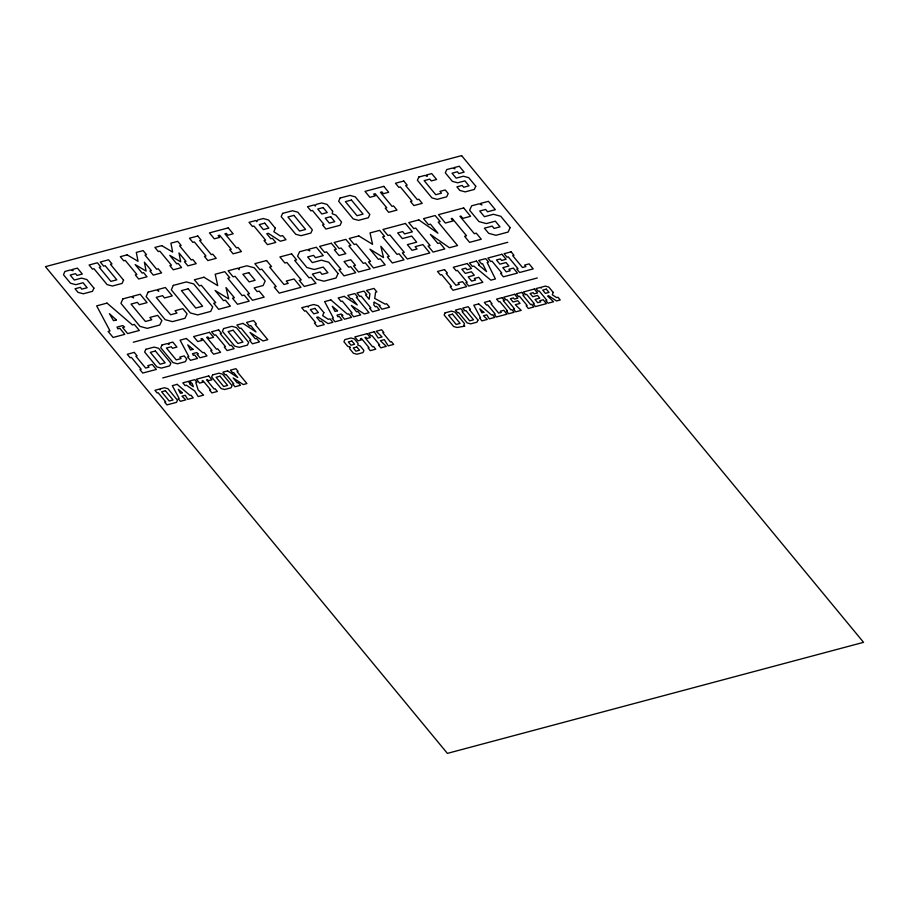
<?xml version="1.0" encoding="UTF-8"?>
<svg xmlns="http://www.w3.org/2000/svg" width="909" height="909" viewBox="0 0 909 909"><rect width="100%" height="100%" fill="white"/><g stroke="black" fill="none" stroke-linecap="round" stroke-linejoin="round"><path stroke-width="1.36" d="M133.248 342.238L507.801 242.294M162.722 377.928L537.276 277.984M374.178 302.197L373.804 304.913L375.337 306.765L376.61 306.424L379.473 309.901L372.474 311.764L369.611 308.299L370.883 307.958L361.089 296.107L359.816 296.436L356.953 292.971L363.952 291.107L366.816 294.573L365.543 294.914L369.134 299.254L369.929 293.743L366.452 290.437L373.997 288.426L376.86 291.891L375.587 292.232L374.713 298.391L385.166 304.14L386.655 303.742L389.518 307.219L381.973 309.23L379.11 305.765L380.132 305.492L374.178 302.197M239.374 267.78L239.09 269.7L237.84 268.189L228.125 270.791L233.113 276.825L235.067 276.313L249.441 293.721L247.487 294.232L252.475 300.277L264.167 297.152L259.179 291.119L257.213 291.641L254.145 287.926L263.156 285.517L265.178 280.995L254.27 267.78L246.85 265.792L239.374 267.78M350.01 347.147L349.738 348.783L353.453 353.283L356.93 354.215L362.975 352.601L363.93 350.476L360.214 345.977L357.816 345.068L358.101 343.42L354.396 338.932L350.908 337.989L344.863 339.602L343.92 341.727L347.624 346.227L350.01 347.147M332.649 211.252L332.205 213.729L335.876 215.16L341.557 222.035L340.091 225.262L325.933 229.045L322.536 224.921L324.058 224.512L312.423 210.422L310.901 210.831L307.503 206.729L314.321 204.911L315.287 206.07L316.037 204.445L321.661 202.946L326.99 204.389L332.649 211.252M275.313 228.182L273.87 231.772L280.54 236.124L282.597 235.579L285.994 239.703L280.336 241.215L268.325 233.318L266.757 233.738L270.859 238.715L272.37 238.306L275.779 242.43L267.451 244.646L264.053 240.533L265.564 240.124L253.941 226.046L252.429 226.455L249.021 222.33L255.838 220.512L256.804 221.682L257.554 220.058L263.235 218.535L268.541 219.989L275.313 228.182M323.877 312.628L322.661 315.65L328.274 319.32L330.012 318.866L332.876 322.331L328.104 323.604L317.991 316.957L316.673 317.309L320.127 321.502L321.4 321.161L324.263 324.627L317.252 326.501L314.389 323.025L315.662 322.695L305.878 310.833L304.606 311.173L301.743 307.708L307.481 306.174L308.287 307.151L308.912 305.788L313.707 304.515L318.173 305.731L323.877 312.628M553.229 292.425L552.286 294.777L556.649 297.629L558.001 297.266L560.228 299.959L556.513 300.959L548.661 295.789L547.627 296.061L553.536 301.754L548.082 303.208L545.854 300.504L546.843 300.243L539.242 291.028L538.253 291.289L536.026 288.596L540.48 287.403L541.116 288.164L541.605 287.108L545.32 286.119L548.797 287.062L553.229 292.425M122.908 298.868L120.931 303.322L139.986 326.388L147.258 328.354L159.768 325.013L161.882 320.536L157.621 315.378L149.849 317.457L151.769 319.775L145.406 321.479L131.032 304.072L137.395 302.367L139.316 304.697L147.088 302.617L140.179 294.255L132.407 296.334L133.646 297.834L131.021 296.698L122.908 298.868M148.099 292.141L146.122 296.607L165.177 319.673L172.449 321.638L184.959 318.298L187.072 313.821L182.811 308.662L175.039 310.73L176.96 313.06L170.597 314.753L156.223 297.345L162.586 295.652L164.506 297.97L172.278 295.902L165.37 287.528L157.598 289.607L158.836 291.107L156.212 289.971L148.099 292.141M173.289 285.415L171.324 289.88L190.367 312.946L197.639 314.912L210.695 311.423L212.74 306.969L193.697 283.915L186.334 281.938L173.289 285.415M145.826 349.306L144.622 352.044L156.882 366.895L161.347 368.1L169.631 365.895L170.881 363.168L158.609 348.306L154.11 347.102L145.826 349.306M161.972 345L160.757 347.738L173.028 362.589L177.482 363.793L185.413 361.68L186.709 358.941L184.209 355.908L179.766 357.101L181.016 358.623L176.232 359.896L166.438 348.045L171.233 346.761L172.483 348.283L176.937 347.09L172.812 342.102L168.37 343.295L169.176 344.272L167.029 343.647L161.972 345M223.614 328.558L222.41 331.285L234.67 346.136L239.135 347.34L247.418 345.136L248.668 342.409L236.397 327.547L231.897 326.342L223.614 328.558M282.597 213.376L281.165 216.615L295.732 234.261L301.027 235.692L310.867 233.068L312.355 229.829L297.777 212.183L292.437 210.752L282.597 213.376M212.592 374.906L211.649 377.019L221.182 388.575L224.648 389.507L231.091 387.791L232.068 385.666L222.523 374.122L219.035 373.179L212.592 374.906M340.08 198.037L338.648 201.275L353.215 218.921L358.51 220.353L368.35 217.728L369.827 214.49L355.26 196.844L349.92 195.412L340.08 198.037M418.822 177.028L417.39 180.266L431.957 197.912L437.252 199.344L446.671 196.821L448.205 193.572L445.24 189.981L439.956 191.39L441.444 193.197L435.763 194.708L424.139 180.63L429.821 179.118L431.309 180.914L436.593 179.505L431.707 173.585L426.423 174.994L427.378 176.164L424.833 175.414L418.822 177.028M93.922 288.108L92.479 291.334L83.344 293.777L78.015 292.357L75.049 288.755L80.333 287.346L81.821 289.153L87.162 287.733L83.06 282.756L75.845 284.676L70.504 283.244L63.448 274.711L64.925 271.461L70.436 269.984L73.095 270.7L72.129 269.53L77.413 268.121L82.31 274.041L77.026 275.45L75.538 273.654L70.198 275.075L74.299 280.052L81.56 278.109L86.866 279.552L93.922 288.108M338.057 273.518L336.069 277.972L323.922 281.211L316.616 279.268L312.344 274.098L320.116 272.018L322.036 274.348L327.944 272.768L323.263 267.098L314.253 269.496L306.912 267.53L297.561 256.19L299.584 251.725L307.06 249.725L309.821 250.816L308.583 249.316L316.355 247.248L323.263 255.611L315.491 257.679L313.571 255.361L307.651 256.94L312.344 262.61L321.377 260.201L328.706 262.201L338.057 273.518M475.771 186.22L474.328 189.447L465.203 191.879L459.874 190.458L456.897 186.868L462.181 185.459L463.681 187.265L469.01 185.834L464.908 180.868L457.693 182.789L452.352 181.357L445.296 172.812L446.773 169.563L452.296 168.097L454.943 168.801L453.989 167.642L459.272 166.233L464.158 172.153L458.875 173.562L457.386 171.756L452.046 173.187L456.159 178.153L463.408 176.221L468.714 177.664L475.771 186.22M445.069 312.866L444.126 314.991L453.659 326.536L457.113 327.479L464.794 326.161L463.59 325.683L464.522 323.627L455 312.094L451.5 311.151L445.069 312.866M510.131 227.614L508.131 232.056L495.996 235.295L488.678 233.352L484.417 228.182L492.178 226.102L494.098 228.432L500.018 226.852L495.337 221.182L486.326 223.58L478.986 221.614L469.635 210.274L471.657 205.809L479.134 203.809L481.895 204.9L480.656 203.4L488.428 201.332L495.337 209.695L487.565 211.774L485.645 209.445L479.725 211.024L484.417 216.694L493.451 214.285L500.768 216.285L510.131 227.614M160.495 388.802L160.007 389.859L159.382 389.097L154.928 390.291L157.155 392.983L158.143 392.722L165.745 401.937L164.756 402.198L166.983 404.891L176.494 402.357L177.46 400.221L167.938 388.7L164.427 387.757L160.495 388.802M123.567 280.177L122.045 283.449L112.409 286.017L107.092 284.597L93.991 268.723L92.479 269.132L89.082 265.008L97.388 262.792L100.785 266.916L99.274 267.314L110.898 281.392L116.818 279.813L105.194 265.735L103.671 266.144L100.263 262.031L108.591 259.804L111.989 263.928L110.478 264.326L123.567 280.177M477.975 320.036L476.975 322.172L470.669 323.865L467.192 322.922L458.613 312.537L457.625 312.81L455.398 310.105L460.84 308.662L463.067 311.355L462.079 311.617L469.68 320.832L473.555 319.798L465.953 310.583L464.942 310.855L462.715 308.162L468.169 306.708L470.396 309.401L469.408 309.662L477.975 320.036M461.613 155.621L45.45 266.667L447.387 753.379L863.55 642.333L461.613 155.621M127.124 254.861L120.306 256.679L123.704 260.792L125.237 260.394L136.861 274.461L135.282 274.893L138.679 279.006L147.008 276.791L143.599 272.666L142.145 273.052L135.168 264.599L146.088 271.052L144.372 262.144L151.348 270.598L149.894 270.996L153.291 275.109L161.62 272.893L158.211 268.769L156.643 269.189L145.02 255.111L146.531 254.702L143.133 250.589L136.316 252.407L138.043 261.303L127.124 254.861M161.722 245.623L154.905 247.441L158.302 251.566L159.836 251.157L171.46 265.235L169.881 265.655L173.278 269.78L181.607 267.553L178.198 263.44L176.744 263.826L169.767 255.372L180.686 261.815L178.971 252.918L185.947 261.372L184.493 261.758L187.89 265.882L196.219 263.655L192.81 259.531L191.242 259.951L179.618 245.873L181.13 245.475L177.732 241.351L170.915 243.169L172.642 252.077L161.722 245.623M197.776 236.01L189.447 238.226L192.844 242.351L194.356 241.942L205.991 256.02L204.468 256.429L207.877 260.542L216.206 258.326L212.797 254.202L211.286 254.611L199.662 240.533L201.173 240.124L197.776 236.01M228.25 227.875L209.434 232.897L214.319 238.817L219.603 237.408L218.115 235.601L219.592 235.215L231.216 249.293L229.704 249.691L233.113 253.816L241.43 251.588L238.033 247.475L236.522 247.873L224.898 233.795L226.375 233.397L227.864 235.204L233.147 233.795L228.25 227.875M383.803 186.368L364.986 191.39L369.883 197.31L375.167 195.901L373.667 194.094L375.144 193.708L386.768 207.786L385.257 208.184L388.666 212.308L396.994 210.081L393.586 205.968L392.074 206.366L380.451 192.288L381.928 191.89L383.416 193.697L388.7 192.288L383.803 186.368M403.789 181.027L395.472 183.254L398.869 187.379L400.38 186.97L412.004 201.048L410.493 201.446L413.89 205.57L422.219 203.343L418.822 199.23L417.311 199.628L405.687 185.561L407.198 185.152L403.789 181.027M264.724 223.171L259.235 224.637L263.349 229.602L268.825 228.136L264.724 223.171M293.948 215.376L287.914 216.978L299.538 231.056L305.572 229.443L293.948 215.376M323.149 207.582L317.718 209.025L321.831 214.001L327.251 212.547L323.149 207.582M351.431 200.037L345.397 201.639L357.021 215.717L363.055 214.115L351.431 200.037M330.671 216.683L325.24 218.137L329.342 223.103L334.773 221.66L330.671 216.683M107.023 303.106L96.661 305.867L110.012 330.921L108.126 331.421L113.114 337.466L124.806 334.342L119.818 328.308L117.84 328.831L117.022 327.104L122.76 325.581L124.578 327.035L122.658 327.547L127.646 333.592L139.338 330.467L134.35 324.422L132.407 324.945L107.023 303.106M203.946 277.234L194.39 279.79L199.378 285.835L201.343 285.301L215.728 302.708L213.683 303.254L218.671 309.299L230.363 306.174L225.375 300.14L223.5 300.64L215.103 290.482L228.693 298.913L226 287.574L234.386 297.732L232.511 298.232L237.499 304.276L249.191 301.152L244.203 295.118L242.18 295.652L227.807 278.245L229.761 277.722L224.773 271.689L215.194 274.234L217.728 285.631L203.946 277.234M266.564 260.531L254.872 263.655L259.86 269.689L261.803 269.178L276.177 286.585L274.234 287.096L279.222 293.141L300.981 287.335L294.073 278.972L286.278 281.051L288.198 283.369L283.972 284.506L269.598 267.098L271.552 266.576L266.564 260.531M291.607 253.85L279.915 256.963L284.903 263.008L286.858 262.485L301.231 279.892L299.277 280.415L304.276 286.46L315.968 283.335L310.969 277.302L309.026 277.813L294.652 260.406L296.595 259.883L291.607 253.85M331.331 243.248L319.638 246.373L324.627 252.407L326.581 251.884L340.955 269.291L339.012 269.814L344 275.859L355.692 272.734L350.704 266.701L348.726 267.223L344.045 261.553L350.806 259.747L355.487 265.417L353.544 265.939L358.532 271.984L370.224 268.859L365.236 262.815L363.259 263.349L348.886 245.941L350.851 245.407L345.863 239.374L334.171 242.487L339.159 248.532L341.114 248.009L345.795 253.691L339.034 255.486L334.353 249.816L336.319 249.293L331.331 243.248M358.782 235.92L349.226 238.476L354.215 244.51L356.18 243.987L370.565 261.394L368.52 261.94L373.508 267.985L385.2 264.86L380.212 258.826L378.337 259.326L369.94 249.168L383.53 257.599L380.837 246.259L389.222 256.418L387.348 256.917L392.336 262.962L404.028 259.838L399.04 253.793L397.017 254.338L382.644 236.931L384.598 236.408L379.61 230.363L370.031 232.92L372.565 244.305L358.782 235.92M405.459 223.466L382.962 229.477L387.95 235.511L389.904 234.988L404.278 252.395L402.323 252.918L407.312 258.963L429.809 252.963L422.901 244.589L415.129 246.669L417.049 248.998L412.05 250.327L407.357 244.657L416.686 242.169L411.675 236.101L402.357 238.59L397.676 232.92L402.676 231.579L404.596 233.908L412.368 231.84L405.459 223.466M418.822 219.898L408.766 222.591L413.754 228.625L415.697 228.102L430.082 245.521L428.105 246.044L433.093 252.077L444.785 248.964L439.797 242.919L437.831 243.453L430.377 234.42L449.432 247.725L457.557 245.555L438.195 222.103L440.172 221.58L435.172 215.535L423.514 218.649L428.503 224.693L430.468 224.171L437.933 233.204L418.822 219.898M463.681 207.934L438.468 214.66L445.376 223.023L453.148 220.955L451.228 218.626L452.159 218.376L466.544 235.783L464.59 236.306L469.578 242.351L481.27 239.226L476.282 233.181L474.339 233.704L459.954 216.297L460.897 216.047L462.817 218.376L470.589 216.297L463.681 207.934M188.22 288.812L181.414 290.619L195.787 308.037L202.605 306.219L188.22 288.812M248.793 272.643L242.839 274.234L249.157 281.881L255.111 280.29L248.793 272.643M116.329 319.923L113.511 320.672L109.421 313.65L116.329 319.923M134.259 352.397L127.249 354.271L130.112 357.737L131.385 357.396L141.179 369.247L139.906 369.588L142.77 373.054L156.359 369.429L152.235 364.441L147.781 365.634L149.031 367.156L145.645 368.054L135.85 356.203L137.123 355.862L134.259 352.397M186.334 338.5L180.073 340.171L188.799 356.544L187.618 356.862L190.481 360.328L197.492 358.453L194.628 354.987L193.344 355.328L192.469 353.715L196.73 352.567L198.367 353.987L197.117 354.328L199.98 357.794L206.991 355.919L204.127 352.453L202.912 352.772L186.334 338.5M209.468 332.33L193.617 336.557L197.742 341.545L202.184 340.352L200.934 338.841L202.173 338.512L211.967 350.363L210.695 350.704L213.558 354.169L220.569 352.294L217.706 348.829L216.433 349.17L206.638 337.319L207.877 336.978L209.138 338.5L213.581 337.319L209.468 332.33M218.626 329.887L211.615 331.751L214.479 335.228L215.751 334.887L225.546 346.738L224.273 347.079L227.136 350.544L234.147 348.681L231.284 345.204L230.011 345.545L220.217 333.694L221.489 333.353L218.626 329.887M242.976 323.388L236.931 325.002L239.794 328.467L241.067 328.126L250.861 339.977L249.566 340.33L252.429 343.795L259.451 341.92L256.577 338.455L255.293 338.796L250.032 332.421L263.019 340.966L267.791 339.693L255.134 324.377L256.429 324.024L253.566 320.559L246.566 322.422L249.43 325.899L250.714 325.558L255.997 331.944L242.976 323.388M330.876 299.936L324.615 301.606L333.342 317.968L332.16 318.286L335.023 321.763L342.034 319.888L339.171 316.423L337.875 316.764L337.012 315.139L341.273 314.003L342.909 315.423L341.659 315.753L344.522 319.229L351.533 317.355L348.67 313.889L347.454 314.207L330.876 299.936M344.216 296.368L338.171 297.982L341.045 301.447L342.318 301.118L352.101 312.969L350.817 313.31L353.681 316.775L360.691 314.912L357.828 311.435L356.533 311.787L351.272 305.413L364.27 313.957L369.043 312.685L356.385 297.357L357.669 297.016L354.805 293.55L347.806 295.414L350.681 298.879L351.965 298.538L357.237 304.924L344.216 296.368M444.535 269.598L437.513 271.473L440.388 274.938L441.66 274.609L451.443 286.46L450.171 286.801L453.034 290.266L466.635 286.642L462.511 281.654L458.045 282.847L459.306 284.358L455.909 285.267L446.126 273.416L447.398 273.075L444.535 269.598M467.328 263.519L453.261 267.269L456.125 270.746L457.397 270.405L467.192 282.256L465.919 282.597L468.783 286.062L482.849 282.313L478.725 277.325L474.282 278.506L475.532 280.029L471.635 281.074L468.18 276.881L474.271 275.257L471.396 271.78L465.306 273.404L461.852 269.212L465.749 268.178L466.999 269.7L471.453 268.507L467.328 263.519M476.475 261.076L469.476 262.951L472.339 266.417L473.794 266.03L490.86 280.177L495.416 278.961L487.144 262.462L488.599 262.076L485.736 258.611L478.748 260.474L481.611 263.94L482.577 263.69L486.554 271.598L478.373 264.803L479.338 264.553L476.475 261.076M501.961 254.281L487.883 258.031L490.758 261.508L492.03 261.167L501.813 273.018L500.541 273.359L503.404 276.825L517.471 273.075L513.358 268.087L508.904 269.269L510.165 270.791L506.268 271.836L502.802 267.644L508.904 266.019L506.029 262.542L499.927 264.167L496.473 259.974L500.37 258.94L501.632 260.451L506.074 259.27L501.961 254.281M511.119 251.838L504.109 253.702L506.972 257.179L508.245 256.838L518.028 268.689L516.755 269.03L519.618 272.495L533.219 268.871L529.095 263.883L524.629 265.076L525.891 266.598L522.493 267.496L512.71 255.645L513.983 255.304L511.119 251.838M155.382 350.988L150.303 352.351L160.086 364.202L165.165 362.85L155.382 350.988M233.17 330.24L228.091 331.592L237.874 343.443L242.953 342.091L233.17 330.24M314.957 308.412L310.344 309.639L313.798 313.832L318.411 312.594L314.957 308.412M192.981 349.34L190.504 349.999L187.754 344.852L192.981 349.34M337.523 310.776L335.046 311.435L332.296 306.276L337.523 310.776M177.175 384.348L172.312 385.655L179.096 398.369L178.175 398.619L180.402 401.312L185.845 399.858L181.948 396.176L185.254 395.29L187.777 399.346L193.231 397.892L191.004 395.199L190.061 395.449L177.175 384.348M188.288 381.382L182.834 382.837L185.061 385.541L186.379 385.189L194.685 390.915L198.173 396.574L203.616 395.12L198.207 389.995L195.833 382.666L196.958 382.359L194.731 379.667L189.424 381.087L192.242 383.621L193.344 386.677L189.879 384.246L190.515 384.087L188.288 381.382M208.718 375.94L196.401 379.223L199.594 383.098L203.059 382.178L202.082 380.996L203.048 380.735L210.661 389.95L209.672 390.211L211.888 392.915L217.342 391.461L215.115 388.757L214.126 389.029L206.513 379.814L207.479 379.553L208.456 380.735L211.922 379.814L208.718 375.94M227.636 370.883L222.944 372.133L225.171 374.838L226.159 374.576L233.772 383.78L232.761 384.053L234.988 386.745L240.442 385.291L238.215 382.598L237.215 382.859L233.124 377.905L243.214 384.552L246.93 383.564L237.09 371.656L238.09 371.383L235.863 368.69L230.431 370.145L232.659 372.838L233.658 372.565L237.76 377.53L227.636 370.883M367.122 333.671L354.794 336.955L357.998 340.83L361.464 339.909L360.487 338.727L361.452 338.466L369.054 347.681L368.065 347.942L370.293 350.647L375.747 349.192L373.519 346.488L372.531 346.761L364.918 337.546L365.884 337.284L366.861 338.466L370.315 337.546L367.122 333.671M374.235 331.762L368.793 333.217L371.008 335.921L372.008 335.648L379.61 344.863L378.621 345.136L380.848 347.829L386.302 346.374L380.382 340.693L384.302 339.648L388.234 345.863L393.677 344.409L391.449 341.704L390.45 341.977L382.848 332.762L383.848 332.489L381.621 329.797L376.167 331.251L382.075 336.944L378.144 337.989L374.235 331.762M478.679 303.901L473.805 305.197L480.588 317.923L479.679 318.173L481.906 320.866L487.349 319.411L483.452 315.718L486.758 314.832L489.281 318.889L494.735 317.434L492.508 314.741L491.564 314.991L478.679 303.901M489.792 300.936L484.338 302.39L486.565 305.083L487.554 304.822L495.166 314.037L494.178 314.298L496.405 316.991L506.972 314.173L503.768 310.299L500.291 311.219L501.268 312.401L498.632 313.105L491.03 303.89L492.019 303.629L489.792 300.936M502.029 297.663L496.575 299.118L498.802 301.822L499.791 301.561L507.404 310.764L506.415 311.037L508.642 313.73L514.085 312.276L511.858 309.583L510.869 309.844L503.256 300.629L504.256 300.368L502.029 297.663M514.63 294.3L503.7 297.22L505.915 299.925L506.915 299.652L514.517 308.867L513.528 309.128L515.755 311.832L521.198 310.378L515.301 304.685L520.028 303.424L517.789 300.72L513.062 301.981L510.381 298.731L513.38 297.925L514.358 299.106L517.835 298.186L514.63 294.3M521.743 292.403L516.301 293.857L518.528 296.561L519.516 296.289L527.129 305.504L526.129 305.765L528.356 308.469L533.81 307.015L531.583 304.31L530.595 304.583L522.982 295.368L523.97 295.107L521.743 292.403M534.356 289.039L523.414 291.959L525.641 294.652L526.629 294.391L534.242 303.606L533.253 303.867L535.481 306.572L546.411 303.651L543.218 299.777L539.753 300.697L540.73 301.879L537.696 302.686L535.015 299.425L539.753 298.163L537.514 295.459L532.776 296.72L530.095 293.471L533.117 292.664L534.094 293.846L537.56 292.925L534.356 289.039M165.438 390.768L161.609 391.79L169.222 401.005L173.051 399.983L165.438 390.768M220.012 376.212L216.069 377.258L223.682 386.473L227.625 385.427L220.012 376.212M351.885 341.023L348.329 341.966L351.022 345.227L354.578 344.272L351.885 341.023M452.489 314.173L448.535 315.23L456.148 324.445L460.09 323.388L452.489 314.173M546.298 289.142L542.707 290.107L545.4 293.357L548.991 292.403L546.298 289.142M182.345 392.779L180.425 393.29L178.278 389.291L182.345 392.779M483.838 312.321L481.918 312.832L479.782 308.833L483.838 312.321M356.805 346.977L353.249 347.931L355.942 351.181L359.498 350.238L356.805 346.977"/></g></svg>
